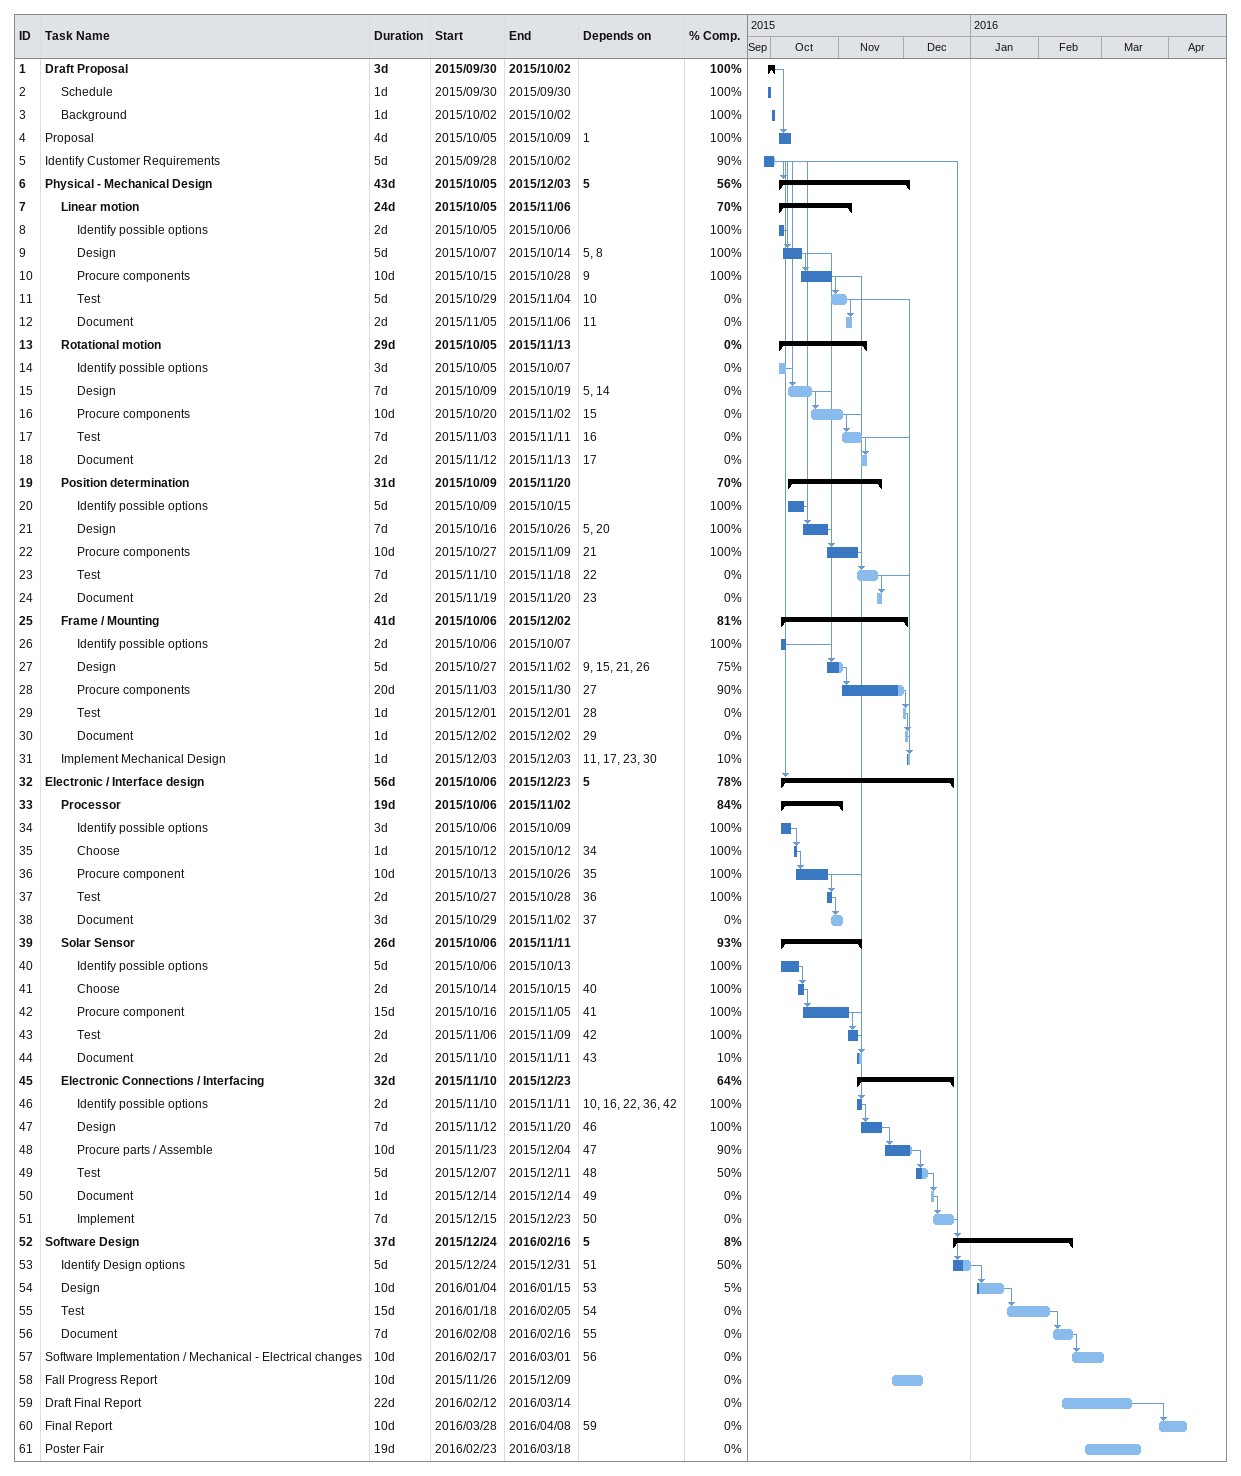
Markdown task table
| ID | Level | Task | Duration | Start | Finish | Predecessors | % complete |
|---|---|---|---|---|---|---|---|
| 1 | 1 | **Draft Proposal** | 3d | 2015-09-30 | 2015-10-02 |  | 100 |
| 2 | 2 | Schedule | 1d | 2015-09-30 | 2015-09-30 |  | 100 |
| 3 | 2 | Background | 1d | 2015-10-02 | 2015-10-02 |  | 100 |
| 4 | 1 | Proposal | 4d | 2015-10-05 | 2015-10-09 | 1 | 100 |
| 5 | 1 | Identify Customer Requirements | 5d | 2015-09-28 | 2015-10-02 |  | 90 |
| 6 | 1 | **Physical - Mechanical Design** | 43d | 2015-10-05 | 2015-12-03 | 5 | 56 |
| 7 | 2 | **Linear motion** | 24d | 2015-10-05 | 2015-11-06 |  | 70 |
| 8 | 3 | Identify possible options | 2d | 2015-10-05 | 2015-10-06 |  | 100 |
| 9 | 3 | Design | 5d | 2015-10-07 | 2015-10-14 | 5, 8 | 100 |
| 10 | 3 | Procure components | 10d | 2015-10-15 | 2015-10-28 | 9 | 100 |
| 11 | 3 | Test | 5d | 2015-10-29 | 2015-11-04 | 10 | 0 |
| 12 | 3 | Document | 2d | 2015-11-05 | 2015-11-06 | 11 | 0 |
| 13 | 2 | **Rotational motion** | 29d | 2015-10-05 | 2015-11-13 |  | 0 |
| 14 | 3 | Identify possible options | 3d | 2015-10-05 | 2015-10-07 |  | 0 |
| 15 | 3 | Design | 7d | 2015-10-09 | 2015-10-19 | 5, 14 | 0 |
| 16 | 3 | Procure components | 10d | 2015-10-20 | 2015-11-02 | 15 | 0 |
| 17 | 3 | Test | 7d | 2015-11-03 | 2015-11-11 | 16 | 0 |
| 18 | 3 | Document | 2d | 2015-11-12 | 2015-11-13 | 17 | 0 |
| 19 | 2 | **Position determination** | 31d | 2015-10-09 | 2015-11-20 |  | 70 |
| 20 | 3 | Identify possible options | 5d | 2015-10-09 | 2015-10-15 |  | 100 |
| 21 | 3 | Design | 7d | 2015-10-16 | 2015-10-26 | 5, 20 | 100 |
| 22 | 3 | Procure components | 10d | 2015-10-27 | 2015-11-09 | 21 | 100 |
| 23 | 3 | Test | 7d | 2015-11-10 | 2015-11-18 | 22 | 0 |
| 24 | 3 | Document | 2d | 2015-11-19 | 2015-11-20 | 23 | 0 |
| 25 | 2 | **Frame / Mounting** | 41d | 2015-10-06 | 2015-12-02 |  | 81 |
| 26 | 3 | Identify possible options | 2d | 2015-10-06 | 2015-10-07 |  | 100 |
| 27 | 3 | Design | 5d | 2015-10-27 | 2015-11-02 | 9, 15, 21, 26 | 75 |
| 28 | 3 | Procure components | 20d | 2015-11-03 | 2015-11-30 | 27 | 90 |
| 29 | 3 | Test | 1d | 2015-12-01 | 2015-12-01 | 28 | 0 |
| 30 | 3 | Document | 1d | 2015-12-02 | 2015-12-02 | 29 | 0 |
| 31 | 2 | Implement Mechanical Design | 1d | 2015-12-03 | 2015-12-03 | 11, 17, 23, 30 | 10 |
| 32 | 1 | **Electronic / Interface design** | 56d | 2015-10-06 | 2015-12-23 | 5 | 78 |
| 33 | 2 | **Processor** | 19d | 2015-10-06 | 2015-11-02 |  | 84 |
| 34 | 3 | Identify possible options | 3d | 2015-10-06 | 2015-10-09 |  | 100 |
| 35 | 3 | Choose | 1d | 2015-10-12 | 2015-10-12 | 34 | 100 |
| 36 | 3 | Procure component | 10d | 2015-10-13 | 2015-10-26 | 35 | 100 |
| 37 | 3 | Test | 2d | 2015-10-27 | 2015-10-28 | 36 | 100 |
| 38 | 3 | Document | 3d | 2015-10-29 | 2015-11-02 | 37 | 0 |
| 39 | 2 | **Solar Sensor** | 26d | 2015-10-06 | 2015-11-11 |  | 93 |
| 40 | 3 | Identify possible options | 5d | 2015-10-06 | 2015-10-13 |  | 100 |
| 41 | 3 | Choose | 2d | 2015-10-14 | 2015-10-15 | 40 | 100 |
| 42 | 3 | Procure component | 15d | 2015-10-16 | 2015-11-05 | 41 | 100 |
| 43 | 3 | Test | 2d | 2015-11-06 | 2015-11-09 | 42 | 100 |
| 44 | 3 | Document | 2d | 2015-11-10 | 2015-11-11 | 43 | 10 |
| 45 | 2 | **Electronic Connections / Interfacing** | 32d | 2015-11-10 | 2015-12-23 |  | 64 |
| 46 | 3 | Identify possible options | 2d | 2015-11-10 | 2015-11-11 | 10, 16, 22, 36, 42 | 100 |
| 47 | 3 | Design | 7d | 2015-11-12 | 2015-11-20 | 46 | 100 |
| 48 | 3 | Procure parts / Assemble | 10d | 2015-11-23 | 2015-12-04 | 47 | 90 |
| 49 | 3 | Test | 5d | 2015-12-07 | 2015-12-11 | 48 | 50 |
| 50 | 3 | Document | 1d | 2015-12-14 | 2015-12-14 | 49 | 0 |
| 51 | 3 | Implement | 7d | 2015-12-15 | 2015-12-23 | 50 | 0 |
| 52 | 1 | **Software Design** | 37d | 2015-12-24 | 2016-02-16 | 5 | 8 |
| 53 | 2 | Identify Design options | 5d | 2015-12-24 | 2015-12-31 | 51 | 50 |
| 54 | 2 | Design | 10d | 2016-01-04 | 2016-01-15 | 53 | 5 |
| 55 | 2 | Test | 15d | 2016-01-18 | 2016-02-05 | 54 | 0 |
| 56 | 2 | Document | 7d | 2016-02-08 | 2016-02-16 | 55 | 0 |
| 57 | 1 | Software Implementation / Mechanical - Electrical changes | 10d | 2016-02-17 | 2016-03-01 | 56 | 0 |
| 58 | 1 | Fall Progress Report | 10d | 2015-11-26 | 2015-12-09 |  | 0 |
| 59 | 1 | Draft Final Report | 22d | 2016-02-12 | 2016-03-14 |  | 0 |
| 60 | 1 | Final Report | 10d | 2016-03-28 | 2016-04-08 | 59 | 0 |
| 61 | 1 | Poster Fair | 19d | 2016-02-23 | 2016-03-18 |  | 0 |
